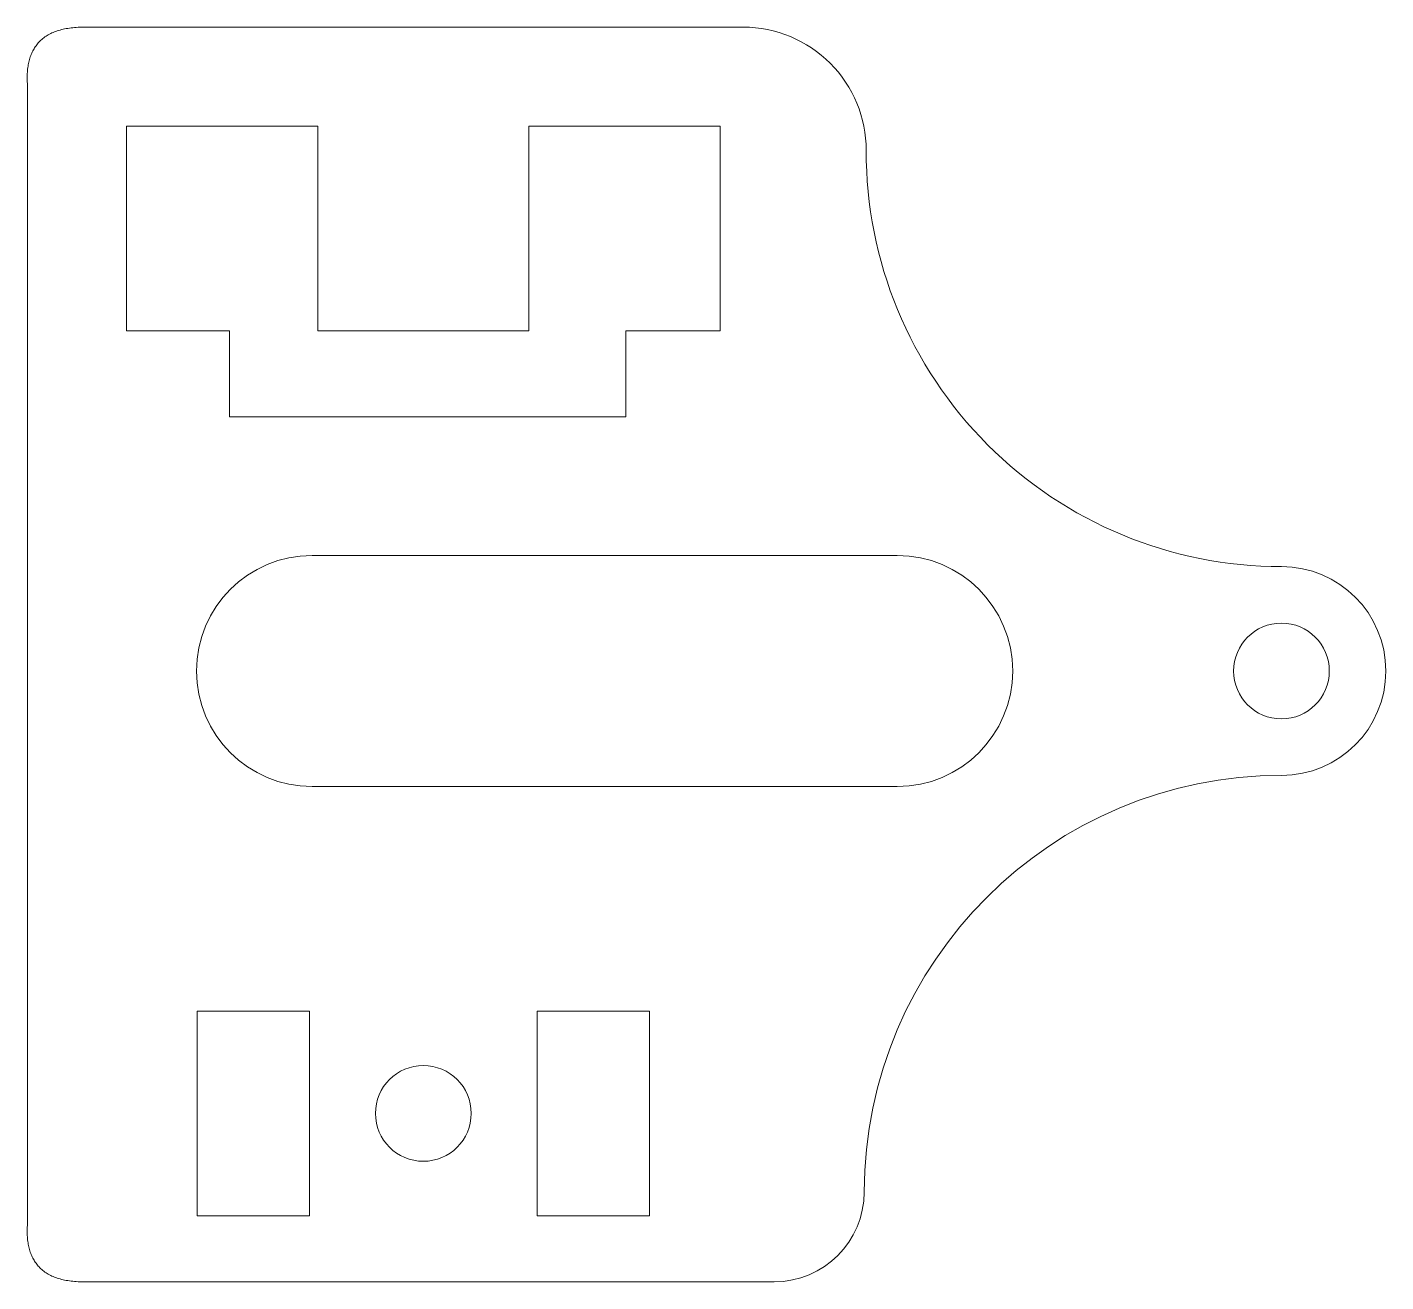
# Model space of a CAD drawing. Header units: millimetres. Extents: x 387.6 to 428.7, y 526.1 to 564.1.
import ezdxf

# ---------------------------------------------------------------- set-up
doc = ezdxf.new("R2010")
doc.units = ezdxf.units.MM

msp = doc.modelspace()

# ---------------------------------------------------------------- linework, layer by layer
at = {"color": 7, "linetype": 'Continuous', "lineweight": 15}
for p, q in [((409.253, 564.139), (389.266, 564.139)), ((387.561, 562.436), (387.561, 527.842)), ((390.561, 561.139), (390.561, 554.939)), ((396.361, 561.139), (390.561, 561.139)), ((396.361, 554.939), (396.361, 561.139)), ((402.757, 561.139), (402.757, 554.939)), ((408.557, 561.139), (402.757, 561.139)), ((408.557, 554.939), (408.557, 561.139)), ((390.561, 554.939), (393.683, 554.939)), ((393.683, 554.939), (393.683, 552.339)), ((402.757, 554.939), (396.361, 554.939)), ((405.699, 554.939), (408.557, 554.939)), ((405.699, 552.339), (405.699, 554.939)), ((393.683, 552.339), (405.699, 552.339)), ((413.916, 548.139), (396.188, 548.139)), ((396.188, 541.139), (413.916, 541.139)), ((396.109, 534.339), (392.709, 534.339)), ((392.709, 534.339), (392.709, 528.139)), ((396.109, 528.139), (396.109, 534.339)), ((403.009, 534.339), (403.009, 528.139)), ((406.409, 534.339), (403.009, 534.339)), ((406.409, 528.139), (406.409, 534.339)), ((392.709, 528.139), (396.109, 528.139)), ((403.009, 528.139), (406.409, 528.139)), ((389.266, 526.139), (410.191, 526.139))]:
    msp.add_line(p, q, dxfattribs=at)
for centre in [(425.559, 544.639), (399.559, 531.239)]:
    msp.add_circle(centre, 1.45, dxfattribs=at)
for centre, radius, start, end in [((409.253, 560.414), 3.725, 359.8875, 90), ((425.559, 560.382), 12.582, 179.8875, 270), ((396.188, 544.639), 3.5, 90, 270), ((413.916, 544.639), 3.5, 270, 90), ((425.559, 544.639), 3.162, 270, 90), ((425.559, 528.834), 12.644, 90, 179.8875), ((410.191, 528.864), 2.725, 270, 359.8875)]:
    msp.add_arc(centre, radius, start, end, dxfattribs=at)
for points in [[(389.266, 564.139), (387.467, 564.139), (387.561, 562.436)], [(387.561, 527.842), (387.467, 526.139), (389.266, 526.139)]]:
    msp.add_open_spline(points, degree=2, dxfattribs=at)

doc.saveas('drawing.dxf')
